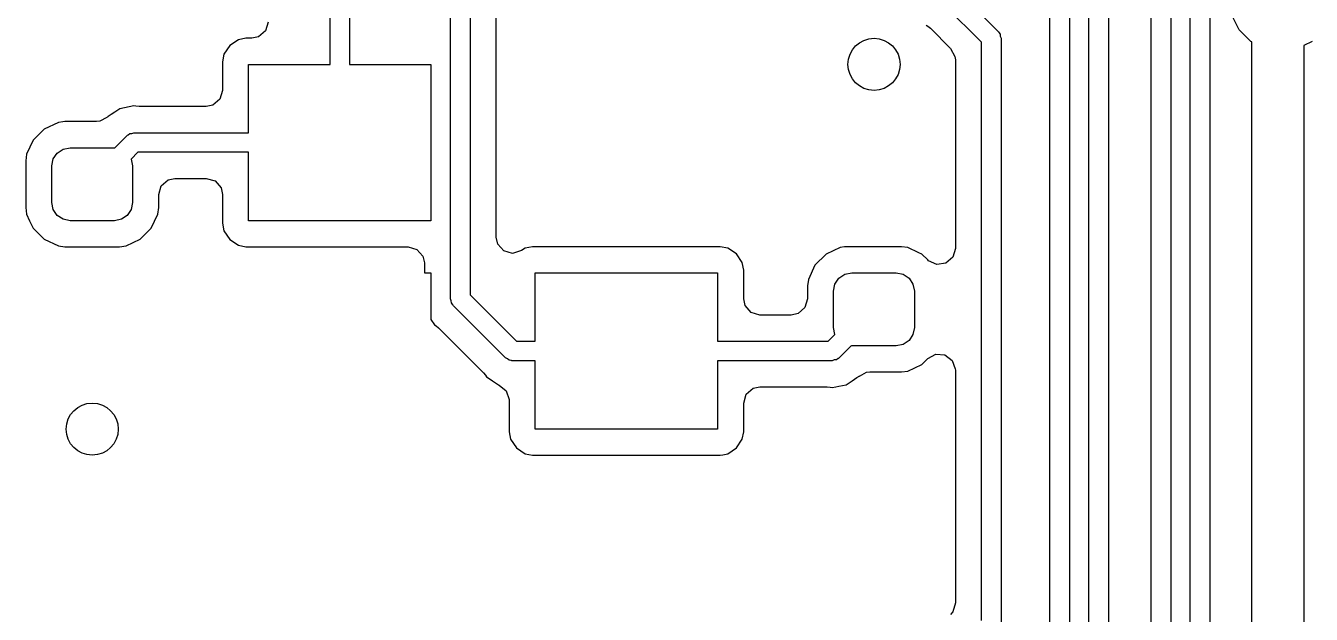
# Model space of a CAD drawing. Extents: x 0.4 to 10.6, y -8.1 to -0.4.
# Drawn here: x 6.4169 to 6.8054, y -2.6308 to -2.4529 of the extents above; entities that cross this region are included whole.
import ezdxf

# ---------------------------------------------------------------- set-up
doc = ezdxf.new("R2010")
doc.units = 0
doc.header["$MEASUREMENT"] = 0
doc.layers.add('BLACK', color=7, linetype='CONTINUOUS')

msp = doc.modelspace()

# ---------------------------------------------------------------- linework, layer by layer
at = {"layer": 'BLACK', "linetype": 'CONTINUOUS'}
for p, q in [((6.7688, -2.69545), (6.7688, -2.40752)), ((6.77471, -2.40752), (6.77471, -2.69549)), ((6.7629, -2.42354), (6.7629, -2.68999)), ((6.75699, -2.68877), (6.75699, -2.42477)), ((6.74409, -2.43119), (6.74409, -2.99299)), ((6.73819, -2.99252), (6.73819, -2.43241)), ((6.54528, -2.53543), (6.54528, -2.43768)), ((6.55118, -2.43645), (6.55118, -2.53421)), ((6.55907, -2.51681), (6.55907, -2.438)), ((6.72638, -2.6474), (6.72638, -2.43731)), ((6.73228, -2.43608), (6.73228, -2.64862)), ((6.50886, -2.46457), (6.50886, -2.44177)), ((6.51476, -2.44055), (6.51476, -2.46457)), ((6.70571, -2.45792), (6.69476, -2.44697)), ((6.6998, -2.44366), (6.71075, -2.4546)), ((6.7836, -2.45414), (6.78136, -2.44975)), ((6.48933, -2.45446), (6.48724, -2.45625)), ((6.49012, -2.45183), (6.48933, -2.45446)), ((6.68903, -2.4527), (6.68954, -2.45304)), ((6.68954, -2.45304), (6.69028, -2.45365)), ((6.69028, -2.45365), (6.69639, -2.45976)), ((6.71075, -2.4546), (6.71085, -2.45476)), ((6.71085, -2.45476), (6.71092, -2.45479)), ((6.71092, -2.45479), (6.71097, -2.45492)), ((6.71097, -2.45492), (6.71134, -2.45545)), ((6.78708, -2.45762), (6.7836, -2.45414)), ((6.47856, -2.45888), (6.47682, -2.46149)), ((6.48117, -2.45713), (6.47856, -2.45888)), ((6.48347, -2.45667), (6.48117, -2.45713)), ((6.48117, -2.45713), (6.48117, -2.45713)), ((6.48524, -2.45667), (6.48347, -2.45667)), ((6.48724, -2.45625), (6.48524, -2.45667)), ((6.70571, -2.63264), (6.70571, -2.45792)), ((6.71134, -2.45545), (6.71139, -2.45609)), ((6.71139, -2.45609), (6.71161, -2.45669)), ((6.71161, -2.45669), (6.71161, -2.63386)), ((6.7874, -2.45778), (6.78708, -2.45762)), ((6.7874, -2.92582), (6.7874, -2.45778)), ((6.8056, -2.45762), (6.80315, -2.45887)), ((6.80315, -2.45887), (6.80315, -2.92913)), ((6.47682, -2.46149), (6.47636, -2.46379)), ((6.47682, -2.46149), (6.47682, -2.46149)), ((6.69639, -2.45976), (6.6977, -2.46217)), ((6.6977, -2.46217), (6.69781, -2.46321)), ((6.47636, -2.46379), (6.47636, -2.47246)), ((6.48425, -2.48524), (6.48425, -2.46457)), ((6.48425, -2.46457), (6.50886, -2.46457)), ((6.51476, -2.46457), (6.53937, -2.46457)), ((6.53937, -2.46457), (6.53937, -2.51181)), ((6.69781, -2.46321), (6.69781, -2.52022)), ((6.47636, -2.47246), (6.47558, -2.4751)), ((6.44537, -2.47797), (6.44383, -2.479)), ((6.44961, -2.47713), (6.44537, -2.47797)), ((6.44537, -2.47797), (6.44537, -2.47797)), ((6.4502, -2.47725), (6.44961, -2.47713)), ((6.44961, -2.47713), (6.44961, -2.47713)), ((6.44961, -2.47713), (6.44961, -2.47713)), ((6.45116, -2.47734), (6.4502, -2.47725)), ((6.47148, -2.47734), (6.45116, -2.47734)), ((6.4735, -2.4769), (6.47148, -2.47734)), ((6.47558, -2.4751), (6.4735, -2.4769)), ((6.42679, -2.48213), (6.42251, -2.48413)), ((6.42813, -2.48195), (6.42679, -2.48213)), ((6.42679, -2.48213), (6.42679, -2.48213)), ((6.42679, -2.48213), (6.42679, -2.48213)), ((6.42874, -2.48187), (6.42813, -2.48195)), ((6.43826, -2.48187), (6.42874, -2.48187)), ((6.4393, -2.48176), (6.43826, -2.48187)), ((6.44138, -2.48062), (6.4393, -2.48176)), ((6.44139, -2.48064), (6.44138, -2.48062)), ((6.44152, -2.48055), (6.44139, -2.48064)), ((6.44172, -2.48044), (6.44152, -2.48055)), ((6.44179, -2.48037), (6.44172, -2.48044)), ((6.4424, -2.47996), (6.44179, -2.48037)), ((6.44269, -2.47976), (6.4424, -2.47996)), ((6.44383, -2.479), (6.44269, -2.47976)), ((6.44269, -2.47976), (6.44269, -2.47976)), ((6.42251, -2.48413), (6.41916, -2.48747)), ((6.44752, -2.4861), (6.44767, -2.486)), ((6.44767, -2.486), (6.44771, -2.48593)), ((6.44771, -2.48593), (6.44783, -2.48588)), ((6.44783, -2.48588), (6.44836, -2.48551)), ((6.44836, -2.48551), (6.449, -2.48546)), ((6.449, -2.48546), (6.44961, -2.48524)), ((6.44961, -2.48524), (6.48425, -2.48524)), ((6.41916, -2.48747), (6.41717, -2.49175)), ((6.42821, -2.49018), (6.43031, -2.48976)), ((6.43031, -2.48976), (6.4437, -2.48976)), ((6.4437, -2.48976), (6.44383, -2.48979)), ((6.44383, -2.48979), (6.44752, -2.4861)), ((6.41717, -2.49175), (6.41691, -2.4937)), ((6.41691, -2.4937), (6.41691, -2.50787)), ((6.4248, -2.49528), (6.42522, -2.49317)), ((6.42522, -2.49317), (6.42642, -2.49138)), ((6.42642, -2.49138), (6.42821, -2.49018)), ((6.45083, -2.49114), (6.44879, -2.49318)), ((6.44879, -2.49318), (6.44921, -2.49528)), ((6.48425, -2.49114), (6.45083, -2.49114)), ((6.48425, -2.51181), (6.48425, -2.49114)), ((6.4248, -2.5063), (6.4248, -2.49528)), ((6.44921, -2.49528), (6.44921, -2.5063)), ((6.45711, -2.50392), (6.45788, -2.50128)), ((6.45788, -2.50128), (6.45996, -2.49948)), ((6.45996, -2.49948), (6.46199, -2.49904)), ((6.46199, -2.49904), (6.47148, -2.49904)), ((6.47148, -2.49904), (6.47412, -2.49981)), ((6.47412, -2.49981), (6.47592, -2.50189)), ((6.45711, -2.50787), (6.45711, -2.50392)), ((6.47592, -2.50189), (6.47636, -2.50392)), ((6.47636, -2.50392), (6.47636, -2.51259)), ((6.41691, -2.50787), (6.41691, -2.50787)), ((6.41691, -2.50787), (6.41717, -2.50982)), ((6.42522, -2.50841), (6.4248, -2.5063)), ((6.42642, -2.5102), (6.42522, -2.50841)), ((6.44879, -2.50841), (6.4476, -2.5102)), ((6.44921, -2.5063), (6.44879, -2.50841)), ((6.45685, -2.50982), (6.45711, -2.50787)), ((6.41717, -2.50982), (6.41717, -2.50982)), ((6.41717, -2.50982), (6.41717, -2.50982)), ((6.41717, -2.50982), (6.41809, -2.51181)), ((6.41809, -2.51181), (6.41916, -2.51411)), ((6.42821, -2.51139), (6.42642, -2.5102)), ((6.43031, -2.51181), (6.42821, -2.51139)), ((6.4437, -2.51181), (6.43031, -2.51181)), ((6.44581, -2.51139), (6.4437, -2.51181)), ((6.4476, -2.5102), (6.44581, -2.51139)), ((6.45485, -2.51411), (6.45685, -2.50982)), ((6.47636, -2.51259), (6.47682, -2.51489)), ((6.53937, -2.51181), (6.48425, -2.51181)), ((6.41916, -2.51411), (6.42251, -2.51745)), ((6.45151, -2.51745), (6.45485, -2.51411)), ((6.47682, -2.51489), (6.47682, -2.51489)), ((6.47682, -2.51489), (6.47856, -2.5175)), ((6.55955, -2.51892), (6.55907, -2.51681)), ((6.42251, -2.51745), (6.42679, -2.51945)), ((6.42679, -2.51945), (6.42874, -2.5197)), ((6.42874, -2.5197), (6.44527, -2.5197)), ((6.44527, -2.5197), (6.44722, -2.51945)), ((6.44722, -2.51945), (6.45151, -2.51745)), ((6.47856, -2.5175), (6.48117, -2.51925)), ((6.48117, -2.51925), (6.48117, -2.51925)), ((6.48117, -2.51925), (6.48347, -2.5197)), ((6.48347, -2.5197), (6.48347, -2.5197)), ((6.48347, -2.5197), (6.48347, -2.5197)), ((6.48347, -2.5197), (6.5325, -2.5197)), ((6.5325, -2.5197), (6.53514, -2.52048)), ((6.53514, -2.52048), (6.53694, -2.52256)), ((6.56139, -2.52096), (6.55955, -2.51892)), ((6.56404, -2.52169), (6.56139, -2.52096)), ((6.56667, -2.52087), (6.56404, -2.52169)), ((6.56779, -2.52012), (6.56667, -2.52087)), ((6.57009, -2.51967), (6.56779, -2.52012)), ((6.56779, -2.52012), (6.56779, -2.52012)), ((6.62676, -2.51967), (6.57009, -2.51967)), ((6.57009, -2.51967), (6.57009, -2.51967)), ((6.62906, -2.52012), (6.62676, -2.51967)), ((6.62676, -2.51967), (6.62676, -2.51967)), ((6.63168, -2.52187), (6.62906, -2.52012)), ((6.62906, -2.52012), (6.62906, -2.52012)), ((6.66301, -2.51992), (6.65873, -2.52192)), ((6.66435, -2.51975), (6.66301, -2.51992)), ((6.66301, -2.51992), (6.66301, -2.51992)), ((6.66301, -2.51992), (6.66301, -2.51992)), ((6.66496, -2.51967), (6.66435, -2.51975)), ((6.68149, -2.51967), (6.66496, -2.51967)), ((6.68344, -2.51992), (6.68149, -2.51967)), ((6.68682, -2.5215), (6.68344, -2.51992)), ((6.68344, -2.51992), (6.68344, -2.51992)), ((6.68344, -2.51992), (6.68344, -2.51992)), ((6.69781, -2.52022), (6.69704, -2.52286)), ((6.53694, -2.52256), (6.53738, -2.52459)), ((6.53738, -2.52459), (6.53738, -2.52756)), ((6.63342, -2.52448), (6.63168, -2.52187)), ((6.63388, -2.52678), (6.63342, -2.52448)), ((6.63342, -2.52448), (6.63342, -2.52448)), ((6.65873, -2.52192), (6.65538, -2.52526)), ((6.68773, -2.52192), (6.68682, -2.5215)), ((6.68948, -2.52367), (6.68773, -2.52192)), ((6.68974, -2.52391), (6.68948, -2.52367)), ((6.69224, -2.52505), (6.68974, -2.52391)), ((6.69496, -2.52466), (6.69224, -2.52505)), ((6.69704, -2.52286), (6.69496, -2.52466)), ((6.53738, -2.52756), (6.53937, -2.52756)), ((6.53937, -2.52756), (6.53937, -2.5417)), ((6.57087, -2.54823), (6.57087, -2.52756)), ((6.57087, -2.52756), (6.62598, -2.52756)), ((6.62598, -2.52756), (6.62598, -2.54823)), ((6.63388, -2.53545), (6.63388, -2.52678)), ((6.63388, -2.52678), (6.63388, -2.52678)), ((6.65538, -2.52526), (6.65339, -2.52955)), ((6.66264, -2.52917), (6.66443, -2.52798)), ((6.66443, -2.52798), (6.66654, -2.52756)), ((6.66654, -2.52756), (6.67992, -2.52756)), ((6.67992, -2.52756), (6.68203, -2.52798)), ((6.68203, -2.52798), (6.68382, -2.52917)), ((6.65339, -2.52955), (6.65313, -2.5315)), ((6.65313, -2.5315), (6.65313, -2.53545)), ((6.66102, -2.53307), (6.66144, -2.53096)), ((6.66144, -2.53096), (6.66264, -2.52917)), ((6.68382, -2.52917), (6.68501, -2.53096)), ((6.68501, -2.53096), (6.68543, -2.53307)), ((6.5455, -2.53604), (6.54528, -2.53543)), ((6.54555, -2.53668), (6.5455, -2.53604)), ((6.55118, -2.53421), (6.5652, -2.54823)), ((6.63432, -2.53748), (6.63388, -2.53545)), ((6.65313, -2.53545), (6.65235, -2.53809)), ((6.66102, -2.54409), (6.66102, -2.53307)), ((6.68543, -2.53307), (6.68543, -2.54409)), ((6.54592, -2.53721), (6.54555, -2.53668)), ((6.54597, -2.53733), (6.54592, -2.53721)), ((6.54604, -2.53737), (6.54597, -2.53733)), ((6.54614, -2.53752), (6.54604, -2.53737)), ((6.56189, -2.55327), (6.54614, -2.53752)), ((6.63612, -2.53956), (6.63432, -2.53748)), ((6.63876, -2.54033), (6.63612, -2.53956)), ((6.64825, -2.54033), (6.63876, -2.54033)), ((6.65028, -2.53989), (6.64825, -2.54033)), ((6.65235, -2.53809), (6.65028, -2.53989)), ((6.53937, -2.5417), (6.54041, -2.54325)), ((6.54041, -2.54325), (6.54041, -2.54325)), ((6.54041, -2.54325), (6.54091, -2.54359)), ((6.54091, -2.54359), (6.54165, -2.5442)), ((6.54165, -2.5442), (6.55521, -2.55776)), ((6.66144, -2.54619), (6.66102, -2.54409)), ((6.68543, -2.54409), (6.68501, -2.5462)), ((6.5652, -2.54823), (6.57087, -2.54823)), ((6.62598, -2.54823), (6.65941, -2.54823)), ((6.65941, -2.54823), (6.66144, -2.54619)), ((6.68382, -2.54799), (6.68203, -2.54919)), ((6.68501, -2.5462), (6.68382, -2.54799)), ((6.66641, -2.54958), (6.66272, -2.55327)), ((6.66654, -2.54961), (6.66641, -2.54958)), ((6.67992, -2.54961), (6.66654, -2.54961)), ((6.68203, -2.54919), (6.67992, -2.54961)), ((6.56247, -2.55354), (6.56189, -2.55327)), ((6.56297, -2.55396), (6.56247, -2.55354)), ((6.5636, -2.55407), (6.56297, -2.55396)), ((6.56372, -2.55412), (6.5636, -2.55407)), ((6.5638, -2.5541), (6.56372, -2.55412)), ((6.56398, -2.55413), (6.5638, -2.5541)), ((6.57087, -2.55413), (6.56398, -2.55413)), ((6.57087, -2.5748), (6.57087, -2.55413)), ((6.66063, -2.55413), (6.62598, -2.55413)), ((6.62598, -2.55413), (6.62598, -2.5748)), ((6.66124, -2.55391), (6.66063, -2.55413)), ((6.66188, -2.55386), (6.66124, -2.55391)), ((6.66241, -2.55349), (6.66188, -2.55386)), ((6.66253, -2.55344), (6.66241, -2.55349)), ((6.66257, -2.55337), (6.66253, -2.55344)), ((6.66272, -2.55327), (6.66257, -2.55337)), ((6.68344, -2.55724), (6.68773, -2.55525)), ((6.68773, -2.55525), (6.68948, -2.55349)), ((6.68948, -2.55349), (6.6919, -2.55217)), ((6.6919, -2.55217), (6.69464, -2.55237)), ((6.69464, -2.55237), (6.69684, -2.55402)), ((6.69684, -2.55402), (6.6978, -2.5566)), ((6.55521, -2.55776), (6.55582, -2.5585)), ((6.55582, -2.5585), (6.55616, -2.559)), ((6.55616, -2.559), (6.55616, -2.559)), ((6.55616, -2.559), (6.55693, -2.55951)), ((6.55693, -2.55951), (6.55693, -2.55952)), ((6.55693, -2.55952), (6.55793, -2.56019)), ((6.66667, -2.56019), (6.66807, -2.55925)), ((6.66807, -2.55925), (6.66845, -2.559)), ((6.66807, -2.55925), (6.66807, -2.55925)), ((6.66845, -2.559), (6.66852, -2.55893)), ((6.66845, -2.559), (6.66845, -2.559)), ((6.66852, -2.55893), (6.66871, -2.55882)), ((6.66871, -2.55882), (6.66885, -2.55873)), ((6.66885, -2.55873), (6.66886, -2.55875)), ((6.66886, -2.55875), (6.67094, -2.55761)), ((6.67094, -2.55761), (6.67197, -2.5575)), ((6.67197, -2.5575), (6.68149, -2.5575)), ((6.68149, -2.5575), (6.68344, -2.55724)), ((6.68149, -2.5575), (6.68149, -2.5575)), ((6.6978, -2.5566), (6.69781, -2.55694)), ((6.69781, -2.55694), (6.69781, -2.62734)), ((6.55793, -2.56019), (6.55796, -2.56021)), ((6.55796, -2.56021), (6.55974, -2.5614)), ((6.55974, -2.5614), (6.55974, -2.5614)), ((6.55974, -2.5614), (6.55996, -2.56149)), ((6.55996, -2.56149), (6.5621, -2.56321)), ((6.5621, -2.56321), (6.56297, -2.56582)), ((6.63465, -2.56427), (6.63673, -2.56247)), ((6.63673, -2.56247), (6.63876, -2.56203)), ((6.63876, -2.56203), (6.65908, -2.56203)), ((6.65908, -2.56203), (6.66003, -2.56212)), ((6.66003, -2.56212), (6.66063, -2.56224)), ((6.66063, -2.56224), (6.6617, -2.56203)), ((6.6617, -2.56203), (6.66263, -2.56184)), ((6.6617, -2.56203), (6.6617, -2.56203)), ((6.66263, -2.56184), (6.66486, -2.5614)), ((6.66486, -2.5614), (6.66607, -2.56059)), ((6.66486, -2.5614), (6.66486, -2.5614)), ((6.66486, -2.5614), (6.66486, -2.5614)), ((6.66607, -2.56059), (6.66667, -2.56019)), ((6.56297, -2.56582), (6.56297, -2.566)), ((6.56297, -2.566), (6.56297, -2.57558)), ((6.63388, -2.56691), (6.63465, -2.56427)), ((6.63388, -2.57558), (6.63388, -2.56691)), ((6.62598, -2.5748), (6.57087, -2.5748)), ((6.56297, -2.57558), (6.56343, -2.57788)), ((6.56343, -2.57788), (6.56343, -2.57788)), ((6.56343, -2.57788), (6.56518, -2.58049)), ((6.63168, -2.58049), (6.63342, -2.57788)), ((6.63342, -2.57788), (6.63388, -2.57558)), ((6.63342, -2.57788), (6.63342, -2.57788)), ((6.63342, -2.57788), (6.63342, -2.57788)), ((6.63388, -2.57558), (6.63388, -2.57558)), ((6.56518, -2.58049), (6.56779, -2.58224)), ((6.56779, -2.58224), (6.56779, -2.58224)), ((6.56779, -2.58224), (6.57009, -2.5827)), ((6.57009, -2.5827), (6.57009, -2.5827)), ((6.57009, -2.5827), (6.57009, -2.5827)), ((6.57009, -2.5827), (6.62676, -2.5827)), ((6.62676, -2.5827), (6.62754, -2.58254)), ((6.62676, -2.5827), (6.62676, -2.5827)), ((6.62754, -2.58254), (6.62906, -2.58224)), ((6.62906, -2.58224), (6.63168, -2.58049)), ((6.62906, -2.58224), (6.62906, -2.58224)), ((6.62906, -2.58224), (6.62906, -2.58224)), ((6.69781, -2.62734), (6.69704, -2.62998)), ((6.69704, -2.62998), (6.69639, -2.6308))]:
    msp.add_line(p, q, dxfattribs=at)
at = {"layer": 'BLACK'}
for centre in [(6.67323, -2.46457), (6.43701, -2.5748)]:
    msp.add_circle(centre, 0.00787, dxfattribs=at)

doc.saveas('drawing.dxf')
